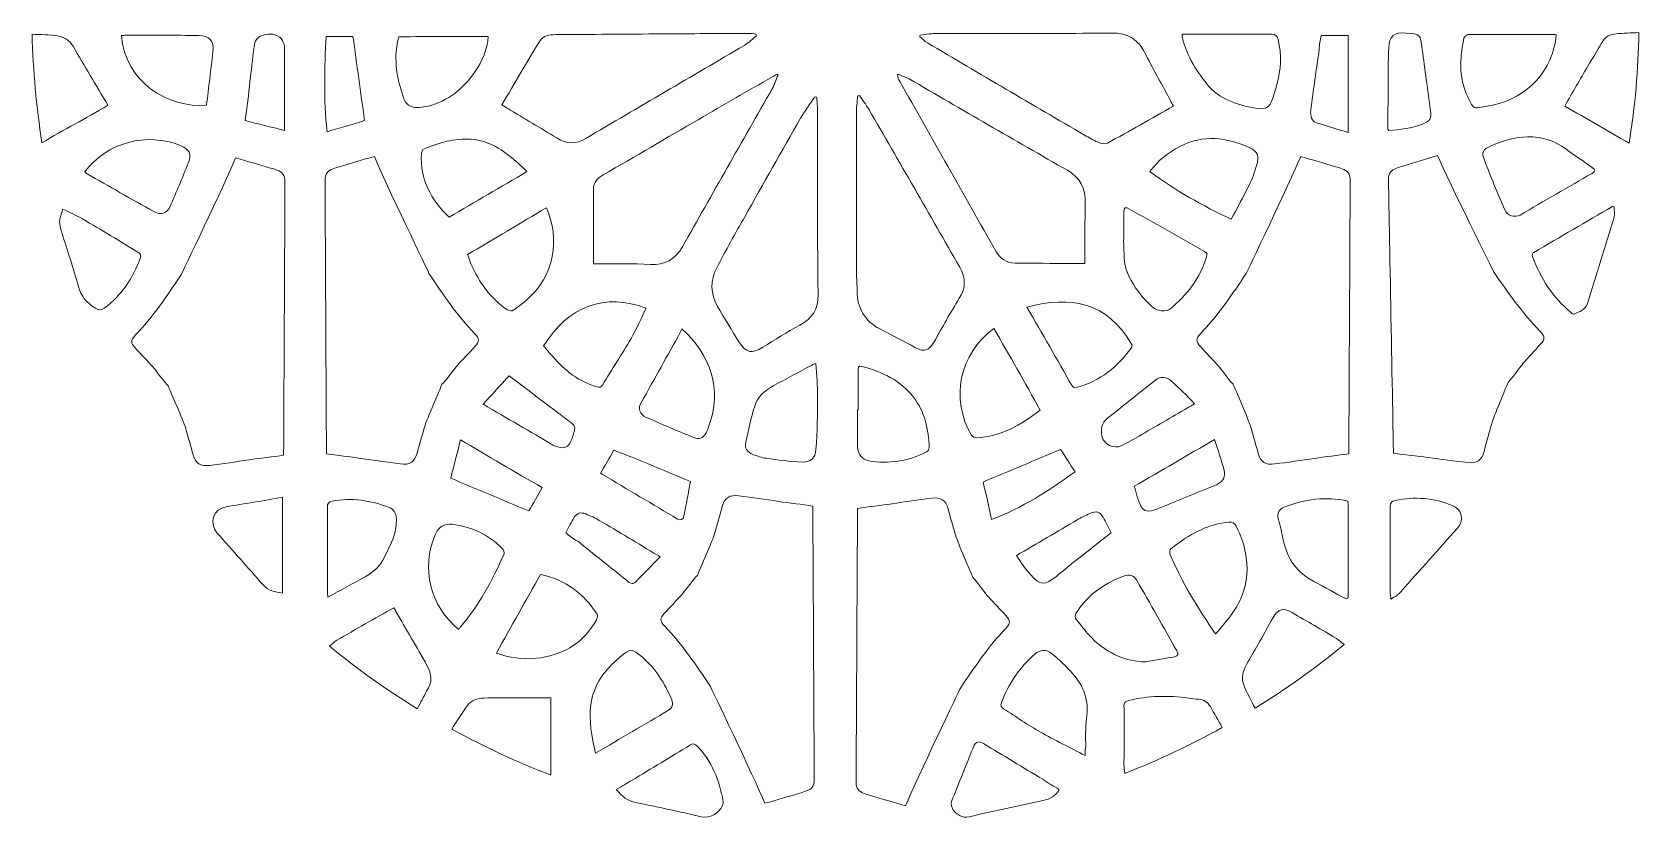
# Model space of a CAD drawing. Header units: millimetres. Extents: x -685 to 442, y -246 to 853.
# Drawn here: x -30.2 to 145.7, y 362.8 to 448.9 of the extents above; entities that cross this region are included whole.
import ezdxf

# ---------------------------------------------------------------- set-up
doc = ezdxf.new("R2010")
doc.units = ezdxf.units.MM
doc.header["$MEASUREMENT"] = 0
doc.layers.add('Layer 1', color=7, linetype='Continuous')

# ---------------------------------------------------------------- blocks, each defined once
blk = doc.blocks.new('block 315')
at = {"layer": 'Layer 1', "lineweight": 0}
blk.add_open_spline([(55.4, 367.07), (55.4, 366.41), (55.12, 366.04), (54.52, 365.86), (54.29, 365.76), (54.05, 365.67), (53.82, 365.62), (52.56, 365.25), (51.3, 364.88), (50, 364.51), (48.79, 367.44), (44.04, 377.26), (44.04, 377.31), (42.5, 379.59), (40.96, 381.91), (39.01, 383.92), (38.49, 384.47), (38.49, 384.75), (39.01, 385.31), (39.66, 386.01), (40.31, 386.71), (40.96, 387.41), (41.21, 387.68), (42.38, 389.29), (42.61, 389.44), (43.22, 390.92), (44.33, 393.35), (44.6, 394.34), (44.83, 395.23), (45.11, 396.11), (45.34, 396.99), (45.62, 397.97), (46.13, 398.3), (47.16, 398.16), (48.6, 397.97), (50.05, 397.79), (51.49, 397.55), (52.61, 397.37), (54.15, 397.23), (55.26, 397.04), (55.26, 393.6), (55.4, 370.65), (55.4, 367.07)], degree=3, knots=[0, 0, 0, 0, 1, 1, 1, 2, 2, 2, 3, 3, 3, 4, 4, 4, 5, 5, 5, 6, 6, 6, 7, 7, 7, 8, 8, 8, 9, 9, 9, 10, 10, 10, 11, 11, 11, 12, 12, 12, 13, 13, 13, 14, 14, 14, 14], dxfattribs=at)
blk = doc.blocks.new('block 316')
at = {"layer": 'Layer 1', "lineweight": 0}
blk.add_open_spline([(60, 366.8), (60, 366.15), (60.28, 365.78), (60.89, 365.59), (61.12, 365.5), (61.35, 365.41), (61.59, 365.36), (62.84, 364.99), (64.1, 364.62), (65.41, 364.25), (66.62, 367.18), (71.37, 377), (71.37, 377.04), (72.91, 379.33), (74.44, 381.65), (76.4, 383.65), (76.91, 384.21), (76.91, 384.49), (76.4, 385.05), (75.75, 385.75), (75.1, 386.45), (74.44, 387.14), (74.2, 387.42), (73.03, 389.03), (72.8, 389.18), (72.19, 390.66), (71.08, 393.09), (70.81, 394.08), (70.58, 394.96), (70.3, 395.85), (70.07, 396.73), (69.79, 397.71), (69.27, 398.04), (68.25, 397.9), (66.8, 397.71), (65.36, 397.52), (63.92, 397.29), (62.8, 397.11), (61.26, 396.97), (60.14, 396.78), (60.14, 393.34), (60, 370.39), (60, 366.8)], degree=3, knots=[0, 0, 0, 0, 1, 1, 1, 2, 2, 2, 3, 3, 3, 4, 4, 4, 5, 5, 5, 6, 6, 6, 7, 7, 7, 8, 8, 8, 9, 9, 9, 10, 10, 10, 11, 11, 11, 12, 12, 12, 13, 13, 13, 14, 14, 14, 14], dxfattribs=at)
blk = doc.blocks.new('block 318')
at = {"layer": 'Layer 1', "lineweight": 0}
blk.add_open_spline([(1.86, 432.75), (1.86, 433.4), (2.14, 433.77), (2.74, 433.96), (2.98, 434.05), (3.21, 434.14), (3.44, 434.19), (4.7, 434.56), (5.96, 434.94), (7.26, 435.31), (8.47, 432.38), (13.23, 422.56), (13.23, 422.51), (14.76, 420.23), (16.3, 417.9), (18.26, 415.9), (18.77, 415.34), (18.77, 415.06), (18.26, 414.5), (17.61, 413.8), (16.95, 413.11), (16.3, 412.41), (16.05, 412.14), (14.89, 410.53), (14.65, 410.37), (14.04, 408.9), (12.94, 406.46), (12.67, 405.47), (12.43, 404.59), (12.16, 403.7), (11.92, 402.82), (11.64, 401.84), (11.13, 401.52), (10.11, 401.66), (8.66, 401.84), (7.22, 402.03), (5.77, 402.26), (4.65, 402.45), (3.12, 402.59), (2, 402.77), (2, 406.22), (1.86, 429.16), (1.86, 432.75)], degree=3, knots=[0, 0, 0, 0, 1, 1, 1, 2, 2, 2, 3, 3, 3, 4, 4, 4, 5, 5, 5, 6, 6, 6, 7, 7, 7, 8, 8, 8, 9, 9, 9, 10, 10, 10, 11, 11, 11, 12, 12, 12, 13, 13, 13, 14, 14, 14, 14], dxfattribs=at)
blk = doc.blocks.new('block 319')
at = {"layer": 'Layer 1', "lineweight": 0}
blk.add_open_spline([(-2.54, 432.59), (-2.54, 433.24), (-2.82, 433.62), (-3.42, 433.8), (-3.65, 433.9), (-3.89, 433.99), (-4.12, 434.03), (-5.38, 434.41), (-6.64, 434.78), (-7.94, 435.15), (-9.15, 432.22), (-13.9, 422.4), (-13.9, 422.35), (-15.44, 420.07), (-16.98, 417.74), (-18.93, 415.74), (-19.45, 415.18), (-19.45, 414.9), (-18.93, 414.35), (-18.28, 413.65), (-17.63, 412.95), (-16.98, 412.25), (-16.73, 411.98), (-15.56, 410.37), (-15.33, 410.21), (-14.72, 408.74), (-13.61, 406.3), (-13.34, 405.32), (-13.11, 404.43), (-12.83, 403.55), (-12.6, 402.66), (-12.32, 401.69), (-11.81, 401.36), (-10.78, 401.5), (-9.34, 401.69), (-7.89, 401.87), (-6.45, 402.11), (-5.33, 402.29), (-3.79, 402.43), (-2.68, 402.62), (-2.68, 406.06), (-2.54, 429.01), (-2.54, 432.59)], degree=3, knots=[0, 0, 0, 0, 1, 1, 1, 2, 2, 2, 3, 3, 3, 4, 4, 4, 5, 5, 5, 6, 6, 6, 7, 7, 7, 8, 8, 8, 9, 9, 9, 10, 10, 10, 11, 11, 11, 12, 12, 12, 13, 13, 13, 14, 14, 14, 14], dxfattribs=at)
blk = doc.blocks.new('block 320')
at = {"layer": 'Layer 1', "lineweight": 0}
blk.add_open_spline([(118.28, 432.79), (118.27, 433.44), (118.55, 433.82), (119.15, 434.01), (119.38, 434.11), (119.61, 434.2), (119.85, 434.25), (121.1, 434.64), (122.35, 435.03), (123.65, 435.42), (124.9, 432.51), (129.78, 422.75), (129.78, 422.7), (131.35, 420.44), (132.92, 418.14), (134.9, 416.16), (135.42, 415.61), (135.43, 415.33), (134.92, 414.76), (134.28, 414.06), (133.64, 413.35), (132.99, 412.64), (132.75, 412.37), (131.6, 410.74), (131.37, 410.58), (130.78, 409.1), (129.71, 406.65), (129.45, 405.66), (129.23, 404.77), (128.96, 403.89), (128.74, 403), (128.47, 402.02), (127.97, 401.68), (126.94, 401.81), (125.49, 401.98), (124.05, 402.14), (122.6, 402.36), (121.48, 402.53), (119.94, 402.65), (118.82, 402.82), (118.77, 406.26), (118.33, 429.21), (118.28, 432.79)], degree=3, knots=[0, 0, 0, 0, 1, 1, 1, 2, 2, 2, 3, 3, 3, 4, 4, 4, 5, 5, 5, 6, 6, 6, 7, 7, 7, 8, 8, 8, 9, 9, 9, 10, 10, 10, 11, 11, 11, 12, 12, 12, 13, 13, 13, 14, 14, 14, 14], dxfattribs=at)
blk = doc.blocks.new('block 321')
at = {"layer": 'Layer 1', "lineweight": 0}
blk.add_open_spline([(114.08, 432.75), (114.08, 433.4), (113.8, 433.77), (113.19, 433.96), (112.96, 434.05), (112.72, 434.14), (112.49, 434.19), (111.23, 434.56), (109.98, 434.93), (108.67, 435.31), (107.46, 432.37), (102.71, 422.55), (102.71, 422.51), (101.17, 420.23), (99.63, 417.9), (97.68, 415.9), (97.16, 415.34), (97.16, 415.06), (97.68, 414.5), (98.33, 413.8), (98.98, 413.1), (99.63, 412.41), (99.88, 412.14), (101.05, 410.53), (101.28, 410.37), (101.89, 408.9), (103, 406.46), (103.27, 405.47), (103.5, 404.59), (103.78, 403.7), (104.01, 402.82), (104.29, 401.84), (104.8, 401.51), (105.83, 401.65), (107.27, 401.84), (108.72, 402.03), (110.16, 402.26), (111.28, 402.45), (112.82, 402.59), (113.94, 402.77), (113.94, 406.22), (114.08, 429.16), (114.08, 432.75)], degree=3, knots=[0, 0, 0, 0, 1, 1, 1, 2, 2, 2, 3, 3, 3, 4, 4, 4, 5, 5, 5, 6, 6, 6, 7, 7, 7, 8, 8, 8, 9, 9, 9, 10, 10, 10, 11, 11, 11, 12, 12, 12, 13, 13, 13, 14, 14, 14, 14], dxfattribs=at)
blk = doc.blocks.new('block 312')
at = {"layer": 'Layer 1', "lineweight": 0}
for points, knots in [([(-30.22, 448.68), (-29.24, 448.64), (-28.35, 448.64), (-27.42, 448.5), (-26.72, 448.4), (-26.12, 448.03), (-25.74, 447.38), (-24.49, 445.24), (-23.23, 443.1), (-21.92, 440.91), (-24.35, 439.51), (-26.72, 438.21), (-29.15, 436.81), (-29.75, 440.82), (-30.12, 444.68), (-30.22, 448.68)], [0, 0, 0, 0, 1, 1, 1, 2, 2, 2, 3, 3, 3, 4, 4, 4, 5, 5, 5, 5]), ([(-11.12, 440.91), (-15.31, 440.58), (-20.06, 443.42), (-20.43, 448.54), (-20.25, 448.54), (-20.11, 448.59), (-19.92, 448.59), (-17.27, 448.59), (-14.61, 448.59), (-11.96, 448.54), (-10.84, 448.54), (-10.28, 447.94), (-10.42, 446.77), (-10.65, 444.82), (-10.88, 442.86), (-11.12, 440.91)], [0, 0, 0, 0, 1, 1, 1, 2, 2, 2, 3, 3, 3, 4, 4, 4, 5, 5, 5, 5]), ([(-2.59, 438.16), (-4.08, 438.54), (-5.48, 438.86), (-6.88, 439.23), (-6.69, 440.68), (-6.5, 442.12), (-6.37, 443.52), (-6.23, 444.73), (-6.09, 445.94), (-5.95, 447.1), (-5.9, 447.7), (-5.76, 448.26), (-5.15, 448.5), (-4.46, 448.78), (-3.76, 448.82), (-3.1, 448.36), (-2.87, 448.22), (-2.73, 447.84), (-2.64, 447.57), (-2.55, 447.33), (-2.59, 447.05), (-2.59, 446.77), (-2.59, 444.07), (-2.59, 441.42), (-2.59, 438.72), (-2.59, 438.58), (-2.59, 438.4), (-2.59, 438.16)], [0, 0, 0, 0, 1, 1, 1, 2, 2, 2, 3, 3, 3, 4, 4, 4, 5, 5, 5, 6, 6, 6, 7, 7, 7, 8, 8, 8, 9, 9, 9, 9]), ([(49.07, 448.5), (48.65, 448.17), (48.23, 447.75), (47.77, 447.47), (41.99, 444.07), (36.17, 440.68), (30.39, 437.28), (29.32, 436.63), (28.34, 436.63), (27.22, 437.33), (25.45, 438.44), (23.64, 439.47), (21.87, 440.54), (21.68, 440.68), (21.45, 440.77), (21.21, 440.96), (22.61, 443.33), (23.96, 445.66), (25.36, 447.94), (25.73, 448.54), (26.43, 448.64), (27.08, 448.64), (31, 448.68), (34.86, 448.68), (38.78, 448.73), (41.94, 448.73), (45.11, 448.78), (48.23, 448.78), (48.51, 448.78), (48.75, 448.73), (49.03, 448.68), (49.03, 448.64), (49.03, 448.54), (49.07, 448.5)], [0, 0, 0, 0, 1, 1, 1, 2, 2, 2, 3, 3, 3, 4, 4, 4, 5, 5, 5, 6, 6, 6, 7, 7, 7, 8, 8, 8, 9, 9, 9, 10, 10, 10, 11, 11, 11, 11]), ([(94.73, 440.82), (92.3, 439.42), (89.93, 438.07), (87.5, 436.77), (87.23, 436.63), (86.81, 436.72), (86.48, 436.86), (85.97, 437.09), (85.45, 437.37), (84.99, 437.65), (79.26, 441), (73.53, 444.35), (67.8, 447.75), (67.47, 447.94), (67.24, 448.22), (66.96, 448.4), (66.96, 448.45), (67.01, 448.54), (67.01, 448.59), (67.66, 448.68), (68.31, 448.78), (68.96, 448.78), (73.2, 448.78), (77.44, 448.78), (81.68, 448.78), (83.78, 448.78), (85.87, 448.78), (87.97, 448.82), (89.79, 448.87), (90.95, 448.03), (91.74, 446.4), (92.58, 444.68), (93.56, 443.05), (94.45, 441.37), (94.49, 441.24), (94.59, 441.05), (94.73, 440.82)], [0, 0, 0, 0, 1, 1, 1, 2, 2, 2, 3, 3, 3, 4, 4, 4, 5, 5, 5, 6, 6, 6, 7, 7, 7, 8, 8, 8, 9, 9, 9, 10, 10, 10, 11, 11, 11, 12, 12, 12, 12]), ([(95.7, 448.68), (95.89, 448.68), (96.03, 448.68), (96.22, 448.68), (99.29, 448.68), (102.37, 448.68), (105.49, 448.68), (105.91, 448.68), (106.09, 448.54), (106.19, 448.12), (106.6, 446.45), (106.51, 444.82), (106.05, 443.14), (105.91, 442.58), (105.72, 442.03), (105.53, 441.51), (105.3, 440.77), (104.83, 440.44), (104.09, 440.54), (102.09, 440.82), (100.04, 441.42), (98.69, 442.91), (97.33, 444.45), (96.22, 446.26), (95.7, 448.36), (95.7, 448.5), (95.7, 448.54), (95.7, 448.68)], [0, 0, 0, 0, 1, 1, 1, 2, 2, 2, 3, 3, 3, 4, 4, 4, 5, 5, 5, 6, 6, 6, 7, 7, 7, 8, 8, 8, 9, 9, 9, 9]), ([(118.3, 438.16), (118.25, 438.26), (118.2, 438.26), (118.2, 438.3), (118.25, 441.28), (118.2, 444.21), (118.3, 447.19), (118.34, 448.5), (118.9, 448.91), (120.21, 448.82), (121.79, 448.68), (121.74, 448.68), (121.98, 447.05), (122.26, 444.82), (122.58, 442.58), (122.86, 440.35), (123, 439.42), (122.86, 439.19), (122.02, 438.86), (120.81, 438.4), (119.56, 438.21), (118.3, 438.16)], [0, 0, 0, 0, 1, 1, 1, 2, 2, 2, 3, 3, 3, 4, 4, 4, 5, 5, 5, 6, 6, 6, 7, 7, 7, 7]), ([(136.65, 448.59), (136.23, 444.68), (133.62, 441.79), (129.66, 440.91), (129.15, 440.82), (128.59, 440.77), (128.08, 440.63), (127.75, 440.58), (127.57, 440.68), (127.38, 441), (126.45, 442.58), (126.08, 444.26), (126.22, 446.08), (126.26, 446.82), (126.4, 447.57), (126.54, 448.26), (126.59, 448.4), (126.82, 448.64), (126.96, 448.64), (130.13, 448.64), (133.34, 448.64), (136.51, 448.64), (136.56, 448.64), (136.61, 448.59), (136.65, 448.59)], [0, 0, 0, 0, 1, 1, 1, 2, 2, 2, 3, 3, 3, 4, 4, 4, 5, 5, 5, 6, 6, 6, 7, 7, 7, 8, 8, 8, 8]), ([(144.62, 436.77), (142.24, 438.16), (139.96, 439.47), (137.58, 440.82), (138.42, 442.31), (139.26, 443.75), (140.1, 445.19), (140.61, 446.03), (141.12, 446.87), (141.59, 447.7), (141.96, 448.4), (142.52, 448.68), (143.22, 448.73), (144.01, 448.82), (144.8, 448.82), (145.69, 448.87), (145.64, 444.82), (145.27, 440.82), (144.62, 436.77)], [0, 0, 0, 0, 1, 1, 1, 2, 2, 2, 3, 3, 3, 4, 4, 4, 5, 5, 5, 6, 6, 6, 6]), ([(2.07, 438.02), (1.69, 441.56), (1.79, 445.01), (1.97, 448.45), (2.95, 448.45), (3.88, 448.45), (4.91, 448.45), (5.33, 445.38), (5.75, 442.35), (6.17, 439.23), (4.86, 438.81), (3.51, 438.44), (2.07, 438.02)], [0, 0, 0, 0, 1, 1, 1, 2, 2, 2, 3, 3, 3, 4, 4, 4, 4]), ([(19.72, 448.45), (19.63, 447.01), (19.07, 445.75), (18.28, 444.59), (16.97, 442.72), (15.34, 441.37), (13.15, 440.82), (12.83, 440.72), (12.5, 440.72), (12.18, 440.68), (11.1, 440.63), (10.69, 440.96), (10.36, 441.98), (9.71, 443.89), (9.38, 445.89), (9.8, 447.89), (9.85, 448.03), (9.89, 448.22), (9.94, 448.4), (13.2, 448.45), (16.42, 448.45), (19.72, 448.45)], [0, 0, 0, 0, 1, 1, 1, 2, 2, 2, 3, 3, 3, 4, 4, 4, 5, 5, 5, 6, 6, 6, 7, 7, 7, 7]), ([(110.89, 448.54), (111.92, 448.54), (112.89, 448.54), (113.87, 448.54), (113.87, 445.05), (113.87, 441.56), (113.87, 437.93), (112.66, 438.3), (111.5, 438.63), (110.38, 439), (109.91, 439.14), (109.68, 439.75), (109.77, 440.35), (110.05, 442.58), (110.38, 444.82), (110.7, 447.05), (110.7, 447.57), (110.8, 448.03), (110.89, 448.54)], [0, 0, 0, 0, 1, 1, 1, 2, 2, 2, 3, 3, 3, 4, 4, 4, 5, 5, 5, 6, 6, 6, 6]), ([(31.23, 423.55), (31.23, 426.29), (31.23, 428.99), (31.23, 431.69), (31.23, 432.48), (31.7, 432.95), (32.3, 433.28), (35.79, 435.32), (39.29, 437.37), (42.78, 439.37), (45.48, 440.96), (48.14, 442.49), (50.84, 444.03), (51.03, 444.12), (51.17, 444.21), (51.35, 444.31), (51.4, 444.26), (51.45, 444.26), (51.45, 444.21), (51.21, 443.7), (51.07, 443.19), (50.8, 442.72), (47.53, 436.95), (44.23, 431.18), (40.97, 425.41), (40.17, 424.01), (39.06, 423.41), (37.47, 423.5), (35.61, 423.59), (33.7, 423.55), (31.79, 423.55), (31.65, 423.55), (31.46, 423.55), (31.23, 423.55)], [0, 0, 0, 0, 1, 1, 1, 2, 2, 2, 3, 3, 3, 4, 4, 4, 5, 5, 5, 6, 6, 6, 7, 7, 7, 8, 8, 8, 9, 9, 9, 10, 10, 10, 11, 11, 11, 11]), ([(64.63, 444.31), (65, 444.12), (65.42, 443.98), (65.8, 443.8), (71.57, 440.44), (77.35, 437.09), (83.13, 433.79), (84.52, 433), (85.13, 431.83), (85.08, 430.2), (85.04, 428.25), (85.04, 426.25), (85.04, 424.29), (85.04, 424.11), (85.04, 423.87), (85.04, 423.59), (84.48, 423.59), (84.01, 423.59), (83.5, 423.59), (81.45, 423.59), (79.45, 423.64), (77.4, 423.64), (76.42, 423.64), (75.77, 424.11), (75.3, 424.94), (71.81, 431.13), (68.26, 437.33), (64.77, 443.52), (64.63, 443.75), (64.58, 444.03), (64.49, 444.26), (64.54, 444.21), (64.58, 444.26), (64.63, 444.31)], [0, 0, 0, 0, 1, 1, 1, 2, 2, 2, 3, 3, 3, 4, 4, 4, 5, 5, 5, 6, 6, 6, 7, 7, 7, 8, 8, 8, 9, 9, 9, 10, 10, 10, 11, 11, 11, 11]), ([(55.69, 441.79), (55.73, 441.14), (55.78, 440.44), (55.78, 439.79), (55.78, 435.98), (55.78, 432.11), (55.78, 428.3), (55.78, 425.6), (55.78, 422.9), (55.83, 420.2), (55.87, 418.61), (55.22, 417.59), (53.82, 416.85), (52.43, 416.1), (51.12, 415.26), (49.77, 414.43), (48.56, 413.68), (47.95, 413.77), (47.16, 415.03), (46.37, 416.29), (45.62, 417.59), (44.83, 418.89), (44.04, 420.29), (43.99, 421.73), (44.74, 423.13), (45.72, 424.99), (46.74, 426.9), (47.81, 428.71), (49.82, 432.3), (51.87, 435.93), (53.92, 439.51), (54.38, 440.3), (54.94, 441.05), (55.45, 441.79), (55.55, 441.84), (55.64, 441.84), (55.69, 441.79)], [0, 0, 0, 0, 1, 1, 1, 2, 2, 2, 3, 3, 3, 4, 4, 4, 5, 5, 5, 6, 6, 6, 7, 7, 7, 8, 8, 8, 9, 9, 9, 10, 10, 10, 11, 11, 11, 12, 12, 12, 12]), ([(60.35, 441.98), (60.67, 441.47), (61.09, 441), (61.37, 440.49), (64.72, 434.72), (68.03, 428.95), (71.34, 423.18), (71.99, 422.01), (72.04, 420.94), (71.29, 419.78), (70.31, 418.2), (69.43, 416.61), (68.54, 415.03), (67.94, 414.01), (67.52, 413.87), (66.49, 414.38), (65.19, 415.08), (63.89, 415.73), (62.58, 416.43), (60.95, 417.31), (60.11, 418.71), (60.11, 420.57), (60.07, 421.64), (60.02, 422.71), (60.02, 423.78), (60.02, 429.18), (60.02, 434.63), (60.02, 440.02), (60.02, 440.63), (60.11, 441.28), (60.16, 441.89), (60.25, 441.93), (60.3, 441.93), (60.35, 441.98)], [0, 0, 0, 0, 1, 1, 1, 2, 2, 2, 3, 3, 3, 4, 4, 4, 5, 5, 5, 6, 6, 6, 7, 7, 7, 8, 8, 8, 9, 9, 9, 10, 10, 10, 11, 11, 11, 11]), ([(-24.49, 433.6), (-22.02, 436.86), (-17.64, 438.02), (-13.96, 436.49), (-12.98, 436.07), (-12.7, 435.6), (-13.12, 434.58), (-13.77, 433), (-14.42, 431.41), (-15.12, 429.83), (-15.45, 429.04), (-16.15, 428.85), (-16.89, 429.27), (-19.36, 430.67), (-21.78, 432.02), (-24.21, 433.42), (-24.3, 433.46), (-24.39, 433.56), (-24.49, 433.6)], [0, 0, 0, 0, 1, 1, 1, 2, 2, 2, 3, 3, 3, 4, 4, 4, 5, 5, 5, 6, 6, 6, 6]), ([(23.96, 433.65), (21.07, 431.97), (18.28, 430.34), (15.44, 428.67), (13.43, 430.58), (12.22, 432.81), (12.41, 435.65), (12.41, 435.84), (12.55, 436.07), (12.64, 436.12), (14.32, 436.81), (16.04, 437.33), (17.86, 437.19), (19.82, 437.05), (21.35, 436.02), (22.8, 434.72), (23.22, 434.39), (23.59, 434.02), (23.96, 433.65)], [0, 0, 0, 0, 1, 1, 1, 2, 2, 2, 3, 3, 3, 4, 4, 4, 5, 5, 5, 6, 6, 6, 6]), ([(101.06, 428.44), (97.89, 429.92), (94.96, 431.6), (92.16, 433.65), (93.05, 434.91), (94.17, 435.74), (95.42, 436.39), (97.99, 437.74), (100.55, 437.42), (103.11, 436.25), (103.95, 435.88), (104.14, 435.37), (103.86, 434.39), (103.62, 433.65), (103.39, 432.86), (103.02, 432.16), (102.41, 430.9), (101.71, 429.69), (101.06, 428.44)], [0, 0, 0, 0, 1, 1, 1, 2, 2, 2, 3, 3, 3, 4, 4, 4, 5, 5, 5, 6, 6, 6, 6]), ([(133.48, 437.46), (135.16, 437.46), (136.51, 437), (137.72, 436.12), (138.66, 435.42), (139.63, 434.77), (140.57, 434.11), (140.94, 433.83), (140.98, 433.69), (140.57, 433.46), (137.96, 431.93), (135.3, 430.44), (132.69, 428.9), (132.13, 428.57), (131.25, 428.85), (131.02, 429.46), (130.22, 431.27), (129.48, 433.09), (128.78, 434.91), (128.45, 435.74), (128.59, 436.07), (129.43, 436.44), (130.74, 437.05), (132.13, 437.42), (133.48, 437.46)], [0, 0, 0, 0, 1, 1, 1, 2, 2, 2, 3, 3, 3, 4, 4, 4, 5, 5, 5, 6, 6, 6, 7, 7, 7, 8, 8, 8, 8]), ([(-26.86, 429.55), (-26.12, 429.18), (-25.37, 428.85), (-24.72, 428.48), (-22.62, 427.27), (-20.57, 426.02), (-18.52, 424.76), (-18.38, 424.67), (-18.29, 424.39), (-18.34, 424.25), (-19.18, 422.01), (-20.39, 420.1), (-22.34, 418.71), (-22.67, 418.47), (-22.9, 418.47), (-23.28, 418.71), (-24.25, 419.27), (-24.86, 420.01), (-25.14, 421.08), (-25.7, 423.04), (-26.35, 424.99), (-26.96, 426.95), (-27.33, 428.02), (-27.28, 428.25), (-26.86, 429.55)], [0, 0, 0, 0, 1, 1, 1, 2, 2, 2, 3, 3, 3, 4, 4, 4, 5, 5, 5, 6, 6, 6, 7, 7, 7, 8, 8, 8, 8]), ([(17.44, 424.57), (20.37, 426.29), (23.26, 428.02), (26.1, 429.69), (27.55, 426.29), (27.08, 422.29), (23.82, 419.5), (23.4, 419.17), (22.98, 418.85), (22.52, 418.52), (22.28, 418.34), (22.1, 418.38), (21.82, 418.52), (19.96, 419.73), (18.74, 421.55), (17.81, 423.55), (17.72, 423.87), (17.63, 424.2), (17.44, 424.57)], [0, 0, 0, 0, 1, 1, 1, 2, 2, 2, 3, 3, 3, 4, 4, 4, 5, 5, 5, 6, 6, 6, 6]), ([(89.32, 426.57), (89.32, 427.46), (89.32, 428.34), (89.32, 429.23), (89.32, 429.74), (89.51, 429.83), (89.93, 429.55), (92.68, 428.02), (95.38, 426.43), (98.13, 424.9), (98.41, 424.76), (98.45, 424.62), (98.36, 424.34), (97.66, 421.97), (96.22, 420.1), (94.31, 418.57), (94.03, 418.34), (93.47, 418.38), (93.09, 418.47), (92.72, 418.57), (92.35, 418.89), (92.07, 419.17), (91.14, 420.01), (90.49, 421.03), (89.88, 422.15), (89.32, 423.22), (89.32, 424.34), (89.32, 425.46), (89.27, 425.83), (89.27, 426.2), (89.32, 426.57), (89.32, 426.57), (89.32, 426.57), (89.32, 426.57)], [0, 0, 0, 0, 1, 1, 1, 2, 2, 2, 3, 3, 3, 4, 4, 4, 5, 5, 5, 6, 6, 6, 7, 7, 7, 8, 8, 8, 9, 9, 9, 10, 10, 10, 11, 11, 11, 11]), ([(142.99, 429.79), (142.99, 429.41), (143.08, 429.04), (142.99, 428.67), (142.01, 425.5), (141.03, 422.38), (140.05, 419.22), (139.82, 418.47), (139.17, 418.34), (138.61, 418.06), (138.52, 418.01), (138.33, 418.15), (138.24, 418.24), (136.28, 419.87), (134.93, 421.97), (134.04, 424.34), (134, 424.48), (134.04, 424.71), (134.18, 424.8), (137.07, 426.48), (139.91, 428.16), (142.8, 429.83), (142.85, 429.83), (142.89, 429.83), (142.99, 429.79)], [0, 0, 0, 0, 1, 1, 1, 2, 2, 2, 3, 3, 3, 4, 4, 4, 5, 5, 5, 6, 6, 6, 7, 7, 7, 8, 8, 8, 8]), ([(25.78, 414.57), (28.48, 418.99), (32.53, 420.38), (37.01, 418.71), (36.45, 417.59), (35.98, 416.47), (35.38, 415.4), (34.35, 413.68), (33.28, 412.01), (32.21, 410.28), (32.07, 410), (31.88, 410), (31.6, 410.1), (29.65, 410.66), (28.11, 411.87), (26.8, 413.4), (26.43, 413.77), (26.1, 414.19), (25.78, 414.57)], [0, 0, 0, 0, 1, 1, 1, 2, 2, 2, 3, 3, 3, 4, 4, 4, 5, 5, 5, 6, 6, 6, 6]), ([(78.7, 418.8), (83.54, 420.15), (87.5, 419.27), (90.11, 414.84), (90.21, 414.7), (90.21, 414.43), (90.11, 414.33), (88.62, 412.28), (86.71, 410.75), (84.24, 410.05), (84.01, 410), (83.82, 409.91), (83.64, 410.19), (82.01, 413.08), (80.38, 415.91), (78.7, 418.8)], [0, 0, 0, 0, 1, 1, 1, 2, 2, 2, 3, 3, 3, 4, 4, 4, 5, 5, 5, 5]), ([(40.92, 416.43), (44.04, 413.63), (45.39, 409.86), (43.85, 405.72), (43.76, 405.49), (43.67, 405.26), (43.57, 405.07), (43.2, 404.42), (42.83, 404.28), (42.18, 404.56), (40.45, 405.26), (38.73, 406), (37.01, 406.75), (36.31, 407.07), (36.07, 407.77), (36.49, 408.42), (37.94, 410.98), (39.34, 413.54), (40.78, 416.1), (40.78, 416.24), (40.87, 416.33), (40.92, 416.43)], [0, 0, 0, 0, 1, 1, 1, 2, 2, 2, 3, 3, 3, 4, 4, 4, 5, 5, 5, 6, 6, 6, 7, 7, 7, 7]), ([(80.14, 407.54), (78.05, 405.91), (75.81, 404.65), (73.16, 404.51), (72.97, 404.51), (72.74, 404.65), (72.64, 404.79), (70.27, 408.75), (71.29, 413.73), (75.07, 416.47), (76.79, 413.54), (78.47, 410.56), (80.14, 407.54)], [0, 0, 0, 0, 1, 1, 1, 2, 2, 2, 3, 3, 3, 4, 4, 4, 4]), ([(55.59, 412.66), (55.69, 411.35), (55.78, 410.19), (55.78, 409.03), (55.78, 407.12), (55.73, 405.16), (55.59, 403.25), (55.5, 402.28), (55.08, 401.86), (54.1, 401.86), (52.75, 401.9), (51.45, 402.09), (50.14, 402.28), (49.68, 402.32), (49.16, 402.51), (48.7, 402.7), (48.05, 402.98), (47.77, 403.35), (47.91, 404.05), (48.19, 405.35), (48.47, 406.7), (48.89, 407.96), (49.21, 408.98), (50, 409.72), (50.98, 410.24), (52.38, 410.98), (53.78, 411.73), (55.17, 412.47), (55.31, 412.56), (55.41, 412.56), (55.59, 412.66)], [0, 0, 0, 0, 1, 1, 1, 2, 2, 2, 3, 3, 3, 4, 4, 4, 5, 5, 5, 6, 6, 6, 7, 7, 7, 8, 8, 8, 9, 9, 9, 10, 10, 10, 10]), ([(60.21, 407.58), (60.21, 408.98), (60.21, 410.42), (60.21, 411.82), (60.21, 412.14), (60.21, 412.47), (60.67, 412.33), (62.81, 411.73), (64.82, 410.84), (66.26, 408.98), (67.52, 407.35), (67.94, 405.44), (67.99, 403.44), (67.99, 403.3), (67.85, 403.02), (67.71, 402.98), (65.7, 401.95), (63.56, 401.63), (61.37, 402), (60.67, 402.09), (60.16, 402.79), (60.16, 403.49), (60.16, 404.84), (60.16, 406.19), (60.16, 407.54), (60.16, 407.58), (60.21, 407.58), (60.21, 407.58)], [0, 0, 0, 0, 1, 1, 1, 2, 2, 2, 3, 3, 3, 4, 4, 4, 5, 5, 5, 6, 6, 6, 7, 7, 7, 8, 8, 8, 9, 9, 9, 9]), ([(19.16, 408.19), (20.14, 409.26), (21.07, 410.28), (22.01, 411.31), (23.82, 409.91), (25.64, 408.56), (27.46, 407.16), (27.97, 406.79), (28.48, 406.42), (28.99, 406), (29.13, 405.91), (29.23, 405.63), (29.18, 405.44), (29.09, 404.98), (28.95, 404.56), (28.76, 404.14), (28.43, 403.44), (28.06, 403.3), (27.32, 403.53), (27.13, 403.58), (26.94, 403.63), (26.8, 403.72), (24.29, 405.21), (21.77, 406.65), (19.16, 408.19)], [0, 0, 0, 0, 1, 1, 1, 2, 2, 2, 3, 3, 3, 4, 4, 4, 5, 5, 5, 6, 6, 6, 7, 7, 7, 8, 8, 8, 8]), ([(97.05, 408.24), (95.14, 407.12), (93.37, 406.09), (91.6, 405.07), (90.77, 404.56), (89.88, 404.09), (89, 403.63), (88.25, 403.25), (87.09, 403.81), (86.9, 404.7), (86.76, 405.44), (86.85, 406.14), (87.5, 406.65), (89.27, 408.05), (91, 409.45), (92.77, 410.84), (93.28, 411.26), (93.98, 411.21), (94.49, 410.75), (95.33, 410), (96.17, 409.17), (97.05, 408.24)], [0, 0, 0, 0, 1, 1, 1, 2, 2, 2, 3, 3, 3, 4, 4, 4, 5, 5, 5, 6, 6, 6, 7, 7, 7, 7]), ([(25.64, 399.07), (25.13, 398.18), (24.66, 397.34), (24.15, 396.51), (21.31, 397.72), (18.46, 398.88), (15.62, 400.09), (15.95, 401.49), (16.32, 402.84), (16.69, 404.28), (19.63, 402.51), (22.61, 400.79), (25.64, 399.07)], [0, 0, 0, 0, 1, 1, 1, 2, 2, 2, 3, 3, 3, 4, 4, 4, 4]), ([(41.85, 399.72), (41.62, 398.46), (41.38, 397.2), (41.15, 395.99), (41.06, 395.57), (40.78, 395.44), (40.45, 395.62), (37.7, 397.25), (34.96, 398.88), (32.21, 400.51), (32.16, 400.56), (32.11, 400.56), (32.02, 400.6), (32.49, 401.49), (32.95, 402.28), (33.47, 403.16), (36.26, 402.09), (39.06, 400.93), (41.85, 399.72)], [0, 0, 0, 0, 1, 1, 1, 2, 2, 2, 3, 3, 3, 4, 4, 4, 5, 5, 5, 6, 6, 6, 6]), ([(73.9, 399.67), (76.74, 400.88), (79.54, 402.04), (82.38, 403.25), (82.89, 402.46), (83.41, 401.63), (83.96, 400.79), (81.12, 398.74), (78.19, 396.83), (74.83, 395.57), (74.51, 396.97), (74.23, 398.32), (73.9, 399.67)], [0, 0, 0, 0, 1, 1, 1, 2, 2, 2, 3, 3, 3, 4, 4, 4, 4]), ([(90.44, 399.21), (93.37, 400.88), (96.26, 402.6), (99.24, 404.33), (99.62, 403.16), (99.99, 402.09), (100.27, 400.97), (100.46, 400.28), (100.22, 399.81), (99.57, 399.44), (99.43, 399.35), (99.24, 399.3), (99.06, 399.21), (97.15, 398.41), (95.24, 397.67), (93.37, 396.88), (91.7, 396.18), (91.32, 396.32), (90.77, 398.04), (90.67, 398.46), (90.58, 398.83), (90.44, 399.21)], [0, 0, 0, 0, 1, 1, 1, 2, 2, 2, 3, 3, 3, 4, 4, 4, 5, 5, 5, 6, 6, 6, 7, 7, 7, 7]), ([(-2.82, 398), (-2.82, 394.46), (-2.82, 391.01), (-2.82, 387.52), (-3.62, 387.66), (-4.36, 387.76), (-4.92, 388.41), (-6.6, 390.32), (-8.28, 392.18), (-9.95, 394.09), (-10.93, 395.2), (-10.37, 396.74), (-8.97, 396.97), (-6.97, 397.3), (-4.92, 397.62), (-2.82, 398)], [0, 0, 0, 0, 1, 1, 1, 2, 2, 2, 3, 3, 3, 4, 4, 4, 5, 5, 5, 5]), ([(2.16, 387.06), (2.16, 387.34), (2.11, 387.52), (2.11, 387.66), (2.11, 390.73), (2.11, 393.85), (2.11, 396.92), (2.11, 397.34), (2.25, 397.48), (2.63, 397.58), (4.77, 398), (6.87, 397.67), (8.87, 396.88), (9.38, 396.69), (9.66, 396.23), (9.66, 395.67), (9.66, 395.06), (9.61, 394.41), (9.43, 393.85), (9.1, 392.92), (8.64, 391.99), (8.17, 391.11), (7.75, 390.32), (7.05, 389.76), (6.26, 389.29), (4.91, 388.59), (3.6, 387.85), (2.16, 387.06)], [0, 0, 0, 0, 1, 1, 1, 2, 2, 2, 3, 3, 3, 4, 4, 4, 5, 5, 5, 6, 6, 6, 7, 7, 7, 8, 8, 8, 9, 9, 9, 9]), ([(113.83, 397.58), (113.83, 397.39), (113.87, 397.2), (113.87, 397.06), (113.87, 393.85), (113.87, 390.64), (113.87, 387.48), (113.87, 386.82), (113.83, 386.78), (113.22, 387.1), (112.06, 387.76), (110.84, 388.36), (109.68, 389.06), (108, 389.99), (107.16, 391.53), (106.74, 393.39), (106.6, 394.13), (106.46, 394.83), (106.23, 395.57), (106, 396.27), (106.37, 396.74), (106.84, 396.92), (109.12, 397.81), (111.4, 398.13), (113.83, 397.58)], [0, 0, 0, 0, 1, 1, 1, 2, 2, 2, 3, 3, 3, 4, 4, 4, 5, 5, 5, 6, 6, 6, 7, 7, 7, 8, 8, 8, 8]), ([(118.53, 386.87), (118.53, 387.15), (118.48, 387.34), (118.48, 387.48), (118.48, 390.64), (118.48, 393.85), (118.48, 397.02), (118.48, 397.44), (118.62, 397.58), (119, 397.67), (121.14, 398.09), (123.24, 397.95), (125.24, 397.11), (126.31, 396.65), (126.64, 395.53), (125.84, 394.64), (123.79, 392.32), (121.7, 389.99), (119.65, 387.71), (119.42, 387.34), (119, 387.15), (118.53, 386.87)], [0, 0, 0, 0, 1, 1, 1, 2, 2, 2, 3, 3, 3, 4, 4, 4, 5, 5, 5, 6, 6, 6, 7, 7, 7, 7]), ([(28.2, 394.13), (28.53, 394.69), (28.81, 395.3), (29.13, 395.81), (29.41, 396.27), (29.88, 396.41), (30.39, 396.18), (30.9, 395.95), (31.42, 395.76), (31.88, 395.48), (34.02, 394.23), (36.12, 392.92), (38.26, 391.67), (38.36, 391.62), (38.4, 391.57), (38.54, 391.48), (37.61, 390.55), (36.73, 389.62), (35.84, 388.73), (35.52, 388.41), (35.14, 388.64), (34.86, 388.92), (33.09, 390.36), (31.28, 391.76), (29.51, 393.2), (29.04, 393.43), (28.62, 393.76), (28.2, 394.13)], [0, 0, 0, 0, 1, 1, 1, 2, 2, 2, 3, 3, 3, 4, 4, 4, 5, 5, 5, 6, 6, 6, 7, 7, 7, 8, 8, 8, 9, 9, 9, 9]), ([(77.54, 391.62), (79.82, 392.97), (82.01, 394.23), (84.2, 395.53), (84.66, 395.81), (85.08, 395.99), (85.59, 396.23), (86.29, 396.55), (86.67, 396.46), (87.04, 395.81), (87.36, 395.3), (87.64, 394.69), (87.92, 394.13), (87.13, 393.53), (86.39, 392.92), (85.69, 392.36), (84.43, 391.39), (83.17, 390.41), (81.96, 389.38), (80.66, 388.31), (80.14, 388.31), (79.07, 389.57), (78.51, 390.18), (78.05, 390.87), (77.54, 391.62)], [0, 0, 0, 0, 1, 1, 1, 2, 2, 2, 3, 3, 3, 4, 4, 4, 5, 5, 5, 6, 6, 6, 7, 7, 7, 8, 8, 8, 8]), ([(16.46, 383.52), (13.34, 386.17), (12.36, 390.22), (13.9, 393.9), (14.23, 394.74), (14.92, 395.16), (15.76, 395.06), (17.86, 394.78), (19.72, 393.95), (21.26, 392.41), (21.4, 392.27), (21.49, 391.94), (21.45, 391.8), (20.19, 388.92), (18.7, 386.17), (16.65, 383.8), (16.6, 383.71), (16.51, 383.61), (16.46, 383.52)], [0, 0, 0, 0, 1, 1, 1, 2, 2, 2, 3, 3, 3, 4, 4, 4, 5, 5, 5, 6, 6, 6, 6]), ([(99.34, 383.05), (97.38, 385.89), (95.66, 388.73), (94.35, 391.8), (94.31, 391.94), (94.35, 392.27), (94.45, 392.36), (96.12, 393.67), (97.89, 394.78), (99.99, 395.16), (101.39, 395.39), (101.39, 395.39), (101.95, 394.09), (103.48, 390.46), (102.97, 387.2), (100.36, 384.26), (100.08, 383.85), (99.71, 383.47), (99.34, 383.05)], [0, 0, 0, 0, 1, 1, 1, 2, 2, 2, 3, 3, 3, 4, 4, 4, 5, 5, 5, 6, 6, 6, 6]), ([(20.61, 380.96), (22.24, 383.85), (23.82, 386.68), (25.45, 389.57), (28.15, 388.97), (30.16, 387.48), (31.65, 385.2), (31.74, 385.06), (31.65, 384.78), (31.56, 384.59), (30.25, 382.17), (28.15, 380.87), (25.5, 380.45), (24.01, 380.22), (22.56, 380.35), (21.17, 380.77), (20.98, 380.82), (20.79, 380.91), (20.61, 380.96)], [0, 0, 0, 0, 1, 1, 1, 2, 2, 2, 3, 3, 3, 4, 4, 4, 5, 5, 5, 6, 6, 6, 6]), ([(91.7, 379.98), (89.18, 380.08), (87.18, 381.1), (85.5, 382.91), (85.04, 383.43), (84.62, 384.03), (84.15, 384.54), (83.92, 384.82), (83.96, 385.06), (84.1, 385.34), (85.08, 386.96), (86.53, 388.08), (88.2, 388.92), (88.53, 389.11), (88.9, 389.24), (89.27, 389.38), (89.88, 389.62), (90.39, 389.48), (90.72, 388.92), (92.21, 386.36), (93.65, 383.75), (95.1, 381.19), (95.28, 380.87), (95.28, 380.63), (94.87, 380.54), (93.89, 380.4), (92.82, 380.22), (91.7, 379.98)], [0, 0, 0, 0, 1, 1, 1, 2, 2, 2, 3, 3, 3, 4, 4, 4, 5, 5, 5, 6, 6, 6, 7, 7, 7, 8, 8, 8, 9, 9, 9, 9]), ([(11.94, 374.86), (8.59, 376.91), (5.42, 379.19), (2.35, 381.7), (2.63, 381.94), (2.86, 382.17), (3.14, 382.36), (5.23, 383.57), (7.28, 384.73), (9.38, 385.89), (9.47, 385.75), (9.57, 385.66), (9.61, 385.52), (10.73, 383.57), (11.9, 381.56), (13.01, 379.61), (13.57, 378.63), (13.62, 377.75), (12.97, 376.77), (12.64, 376.21), (12.32, 375.51), (11.94, 374.86)], [0, 0, 0, 0, 1, 1, 1, 2, 2, 2, 3, 3, 3, 4, 4, 4, 5, 5, 5, 6, 6, 6, 7, 7, 7, 7]), ([(113.41, 381.89), (110.33, 379.33), (107.12, 377.05), (103.67, 374.91), (103.25, 375.75), (102.83, 376.54), (102.46, 377.38), (102.13, 378.17), (102.32, 378.96), (102.74, 379.7), (103.72, 381.38), (104.65, 383.1), (105.63, 384.78), (106.23, 385.8), (106.7, 385.99), (107.72, 385.38), (109.35, 384.45), (110.98, 383.52), (112.57, 382.54), (112.85, 382.4), (113.08, 382.17), (113.41, 381.89)], [0, 0, 0, 0, 1, 1, 1, 2, 2, 2, 3, 3, 3, 4, 4, 4, 5, 5, 5, 6, 6, 6, 7, 7, 7, 7]), ([(31.46, 369.98), (31.04, 371.84), (30.72, 373.56), (30.95, 375.33), (31.23, 377.52), (32.49, 379.14), (34.12, 380.49), (35.33, 381.52), (35.38, 381.52), (36.59, 380.49), (38.08, 379.24), (39.06, 377.61), (39.8, 375.84), (39.99, 375.37), (39.89, 374.96), (39.47, 374.72), (36.87, 373.14), (34.16, 371.6), (31.46, 369.98)], [0, 0, 0, 0, 1, 1, 1, 2, 2, 2, 3, 3, 3, 4, 4, 4, 5, 5, 5, 6, 6, 6, 6]), ([(85.08, 369.74), (83.36, 370.63), (81.73, 371.42), (80.19, 372.3), (78.79, 373.09), (77.49, 373.98), (76.14, 374.86), (75.86, 375.05), (75.77, 375.19), (75.9, 375.51), (76.65, 377.61), (77.91, 379.38), (79.59, 380.87), (80.1, 381.33), (80.89, 381.38), (81.4, 380.91), (82.19, 380.22), (82.99, 379.52), (83.68, 378.73), (84.94, 377.33), (85.5, 375.75), (85.22, 373.79), (85.08, 372.77), (85.13, 371.74), (85.13, 370.72), (85.08, 370.53), (85.08, 370.25), (85.08, 369.74)], [0, 0, 0, 0, 1, 1, 1, 2, 2, 2, 3, 3, 3, 4, 4, 4, 5, 5, 5, 6, 6, 6, 7, 7, 7, 8, 8, 8, 9, 9, 9, 9]), ([(26.57, 376.07), (26.57, 373.23), (26.57, 370.49), (26.57, 367.6), (22.8, 369.04), (19.26, 370.72), (15.72, 372.63), (16.28, 373.51), (16.83, 374.4), (17.44, 375.23), (17.86, 375.79), (18.56, 376.03), (19.26, 376.03), (21.68, 376.07), (24.1, 376.07), (26.57, 376.07)], [0, 0, 0, 0, 1, 1, 1, 2, 2, 2, 3, 3, 3, 4, 4, 4, 5, 5, 5, 5]), ([(100.08, 372.81), (96.64, 370.91), (93.14, 369.23), (89.41, 367.79), (89.37, 368.11), (89.32, 368.44), (89.32, 368.72), (89.32, 370.91), (89.37, 373.05), (89.32, 375.23), (89.32, 375.65), (89.55, 375.65), (89.83, 375.75), (91.98, 376.31), (94.17, 376.31), (96.4, 376.03), (96.78, 375.98), (97.15, 375.89), (97.47, 375.89), (98.08, 375.89), (98.45, 375.56), (98.78, 375.1), (99.2, 374.35), (99.62, 373.61), (100.08, 372.81)], [0, 0, 0, 0, 1, 1, 1, 2, 2, 2, 3, 3, 3, 4, 4, 4, 5, 5, 5, 6, 6, 6, 7, 7, 7, 8, 8, 8, 8]), ([(82.24, 366.02), (81.82, 365.32), (81.22, 364.95), (80.47, 364.81), (77.77, 364.25), (75.07, 363.65), (72.36, 363.04), (71.62, 362.85), (71.06, 363.27), (70.59, 363.83), (70.45, 364.02), (70.36, 364.48), (70.45, 364.72), (71.25, 366.76), (72.08, 368.81), (72.92, 370.86), (73.11, 371.28), (73.48, 371.33), (73.95, 371.05), (76.09, 369.74), (78.28, 368.44), (80.42, 367.14), (80.98, 366.76), (81.59, 366.39), (82.24, 366.02)], [0, 0, 0, 0, 1, 1, 1, 2, 2, 2, 3, 3, 3, 4, 4, 4, 5, 5, 5, 6, 6, 6, 7, 7, 7, 8, 8, 8, 8]), ([(33.74, 366.02), (34.35, 366.39), (34.91, 366.72), (35.47, 367.04), (37.57, 368.3), (39.71, 369.6), (41.8, 370.86), (42.08, 371.05), (42.27, 371.09), (42.55, 370.81), (44.23, 369.14), (45.02, 367.04), (45.44, 364.72), (45.48, 364.53), (45.39, 364.34), (45.34, 364.2), (45.02, 363.46), (43.99, 362.81), (43.02, 363.04), (40.64, 363.6), (38.26, 364.11), (35.89, 364.58), (34.96, 364.76), (34.35, 365.27), (33.74, 366.02)], [0, 0, 0, 0, 1, 1, 1, 2, 2, 2, 3, 3, 3, 4, 4, 4, 5, 5, 5, 6, 6, 6, 7, 7, 7, 8, 8, 8, 8])]:
    blk.add_open_spline(points, degree=3, knots=knots, dxfattribs=at)
at = {"layer": 'Layer 1'}
for name in ['block 319', 'block 318', 'block 321', 'block 320', 'block 315', 'block 316']:
    blk.add_blockref(name, (0, 0), dxfattribs=at)

msp = doc.modelspace()

# ---------------------------------------------------------------- block references
at = {"layer": 'Layer 1'}
msp.add_blockref('block 312', (0, 0), dxfattribs=at)

doc.saveas('drawing.dxf')
